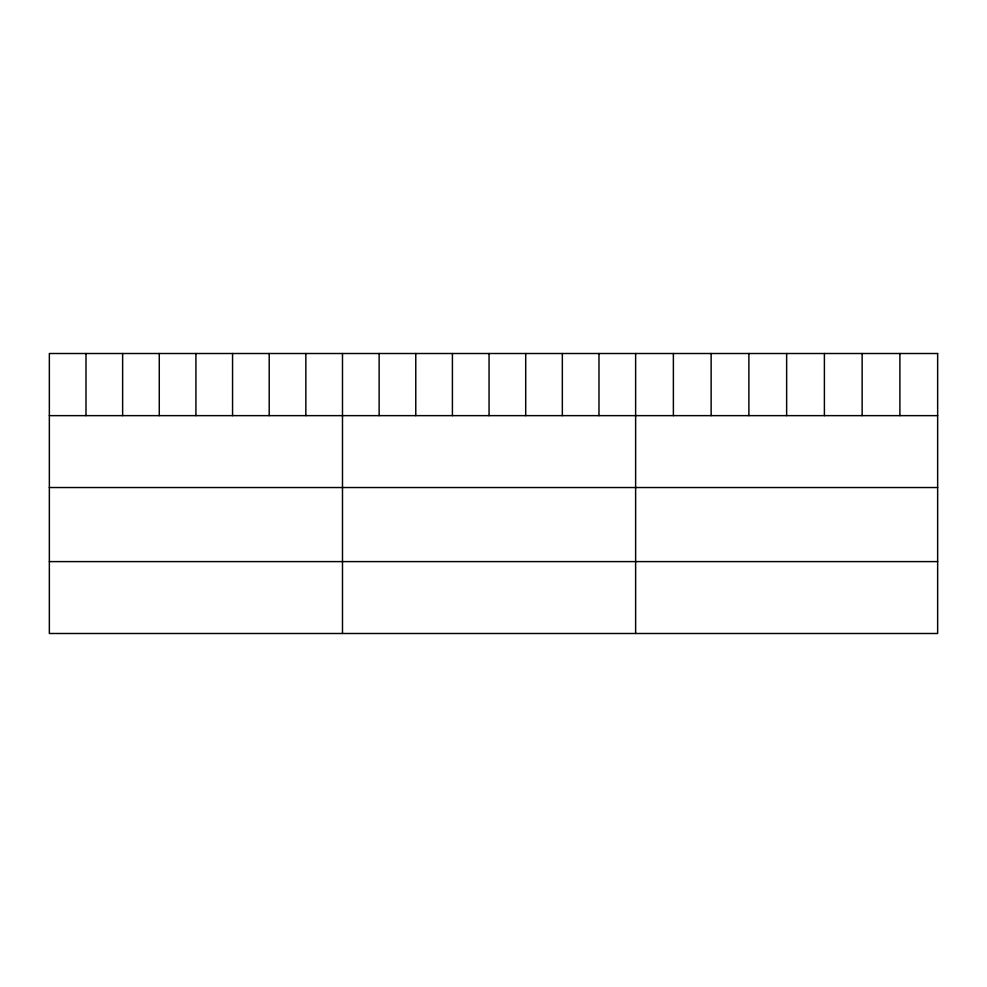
<?xml version="1.0" encoding="UTF-8"?>
<svg xmlns="http://www.w3.org/2000/svg" width="987" height="987" viewBox="0 0 987 987"><rect width="100%" height="100%" fill="white"/><g stroke="black" fill="none" stroke-linecap="round" stroke-linejoin="round"><path stroke-width="1.48" d="M49.35 415.638L937.65 415.638M49.35 487.529L937.65 487.529M49.35 561.603L937.65 561.603M899.897 353.506L899.897 415.638M862.144 353.506L862.144 415.638M824.392 353.506L824.392 415.638M786.639 353.506L786.639 415.638M748.886 353.506L748.886 415.638M711.133 353.506L711.133 415.638M673.381 353.506L673.381 415.638M635.628 353.506L635.628 633.494M598.986 353.506L598.986 415.638M562.343 353.506L562.343 415.638M525.701 353.506L525.701 415.638M489.058 353.506L489.058 415.638M452.416 353.506L452.416 415.638M415.774 353.506L415.774 415.638M379.131 353.506L379.131 415.638M342.489 353.506L342.489 633.494M305.847 353.506L305.847 415.638M269.204 353.506L269.204 415.638M232.562 353.506L232.562 415.638M195.919 353.506L195.919 415.638M159.277 353.506L159.277 415.638M122.635 353.506L122.635 415.638M85.992 353.506L85.992 415.638M937.65 353.506L49.35 353.506L49.35 633.494L937.65 633.494L937.65 353.506"/></g></svg>
